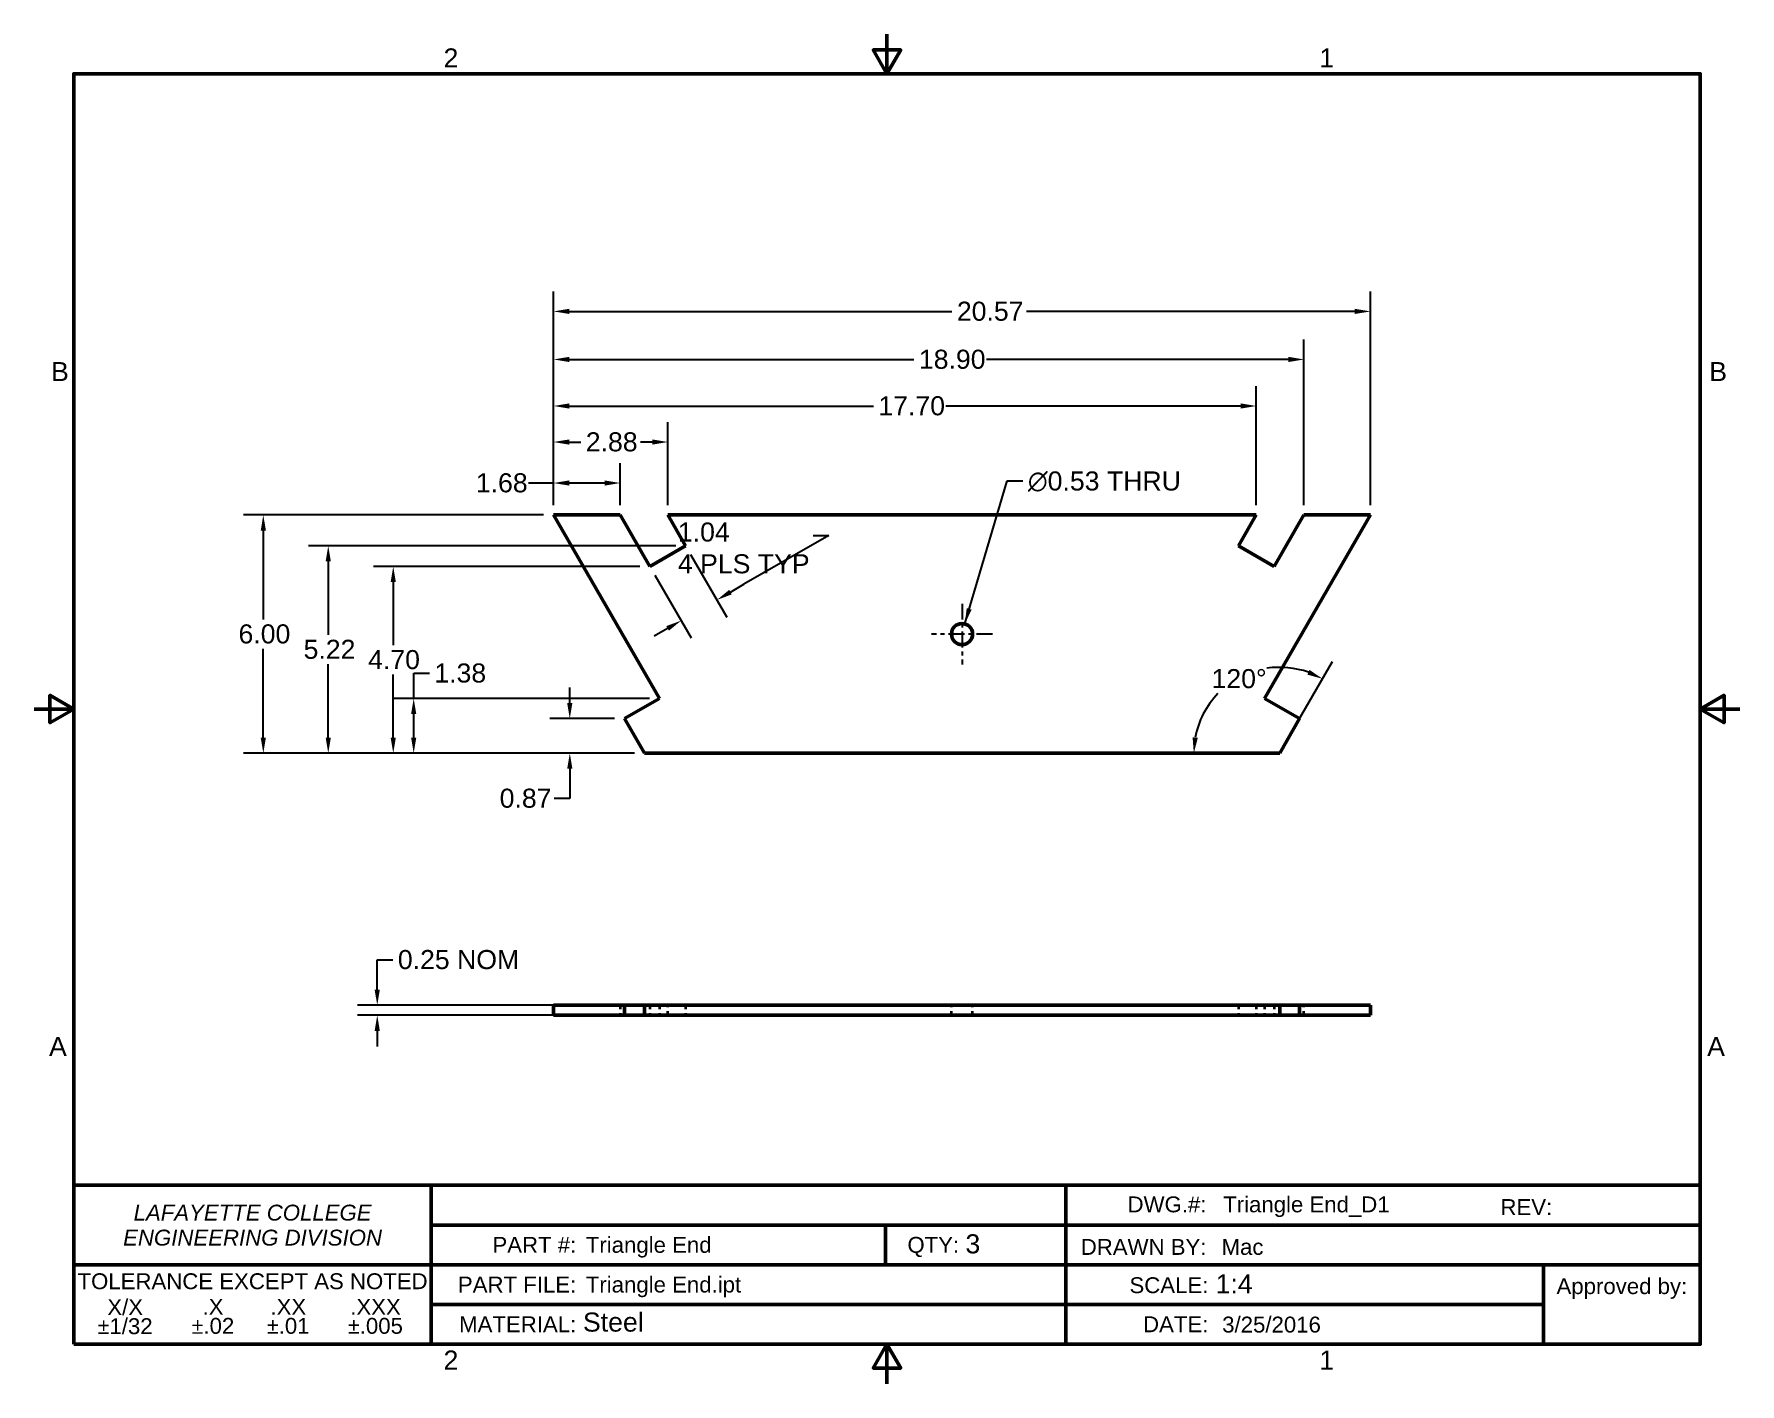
# Model space of a CAD drawing. Header units: inches. Extents: x 0.5 to 43.5, y 0 to 34.
import ezdxf
from ezdxf.enums import TextEntityAlignment as Align

# ---------------------------------------------------------------- set-up
doc = ezdxf.new("R2010")
doc.units = ezdxf.units.IN
doc.header["$LTSCALE"] = 4
doc.header["$MEASUREMENT"] = 0
doc.linetypes.add('CHAIN', pattern=[0.7087, 0.4724, -0.0591, 0.1181, -0.0591])
doc.linetypes.add('DASHED', pattern=[0.2067, 0.1654, -0.0413])
for name, color, linetype, lineweight in [('Border_0', 7, 'Continuous', 50), ('Border_2', 7, 'Continuous', 50), ('Center Mark(ANSI)', 7, 'Continuous', 25), ('Dimensions(ANSI)', 7, 'Continuous', 25), ('Hidden Edges(ANSI)', 7, 'DASHED', 35), ('Sketch Geometry(ANSI)', 7, 'Continuous', 50), ('Symbols(ANSI)', 7, 'Continuous', 25), ('Visible Edges(ANSI)', 7, 'Continuous', 50)]:
    doc.layers.add(name, color=color, linetype=linetype, lineweight=lineweight)
doc.styles.add('Border_1', font='arial.ttf')
doc.styles.add('DEFAULT-ANSI', font='arial.ttf')
doc.styles.add('DEFAULT-ANSI~0', font='arial.ttf')
doc.styles.add('Text Style6', font='arial.ttf')
doc.dimstyles.new('DEFAULT-ANSI', dxfattribs={"dimscale": 4, "dimtxt": 0.12, "dimasz": 0.098425, "dimexe": 0.125, "dimexo": 0.0625, "dimgap": 0.031496, "dimtad": 0, "dimtih": 1, "dimtoh": 1, "dimrnd": 1e-08, "dimzin": 0, "dimdsep": 46, "dimtxsty": 'DEFAULT-ANSI~0', "dimcen": 0.09, "dimdle": 0.393701, "dimclrd": 256, "dimclre": 256, "dimclrt": 256, "dimadec": 0, "dimazin": 0, "dimtfac": 1, "dimtofl": 0, "dimtmove": 0, "dimatfit": 3, "dimfxl": 1, "dimtolj": 1, "dimtzin": 0, "dimlwd": 25, "dimlwe": 25, "dimarcsym": 0})
doc.dimstyles.new('DEFAULT-ANSI$7', dxfattribs={"dimscale": 4, "dimtxt": 0.12, "dimasz": 0.098425, "dimexe": 0.125, "dimexo": 0.0625, "dimgap": 0.031496, "dimtad": 0, "dimtih": 1, "dimtoh": 1, "dimrnd": 1e-08, "dimzin": 0, "dimdsep": 46, "dimtxsty": 'DEFAULT-ANSI~0', "dimcen": 0.09, "dimdle": 0.393701, "dimclrd": 7, "dimclre": 256, "dimclrt": 256, "dimadec": 0, "dimazin": 0, "dimtfac": 1, "dimtofl": 0, "dimtmove": 0, "dimatfit": 3, "dimfxl": 1, "dimtolj": 1, "dimtzin": 0, "dimlwd": 25, "dimlwe": 25, "dimarcsym": 0})

# ---------------------------------------------------------------- blocks, each defined once
blk = doc.blocks.new('Borders Default Border')
at = {"layer": 'Border_0', "flags": 128}
for points in [[(5.5, 8.5), (5.5, 8.25), (5.413, 8.4), (5.587, 8.4), (5.5, 8.25)], [(0.38, 0.25), (0.38, 8.25), (10.62, 8.25), (10.62, 0.25), (0.38, 0.25)], [(0.13, 4.25), (0.38, 4.25), (0.23, 4.337), (0.23, 4.163), (0.38, 4.25)], [(10.87, 4.25), (10.62, 4.25), (10.77, 4.337), (10.77, 4.163), (10.62, 4.25)], [(5.5, 0), (5.5, 0.25), (5.413, 0.1), (5.587, 0.1), (5.5, 0.25)]]:
    blk.add_lwpolyline(points, dxfattribs=at)
at = {"layer": 'Border_2', "char_height": 0.12, "attachment_point": 7, "style": 'Border_1'}
for s, insert in [('2', (2.708, 8.29)), ('1', (8.222, 8.29)), ('B', (0.237, 6.315)), ('B', (10.677, 6.315)), ('A', (0.224, 2.065)), ('A', (10.664, 2.065)), ('2', (2.708, 0.09)), ('1', (8.222, 0.09))]:
    blk.add_mtext(s, dxfattribs=dict(at, insert=insert))
blk = doc.blocks.new('Title Blocks Lafayette Title F15')
at = {"layer": 'Sketch Geometry(ANSI)'}
for p, q in [((0.539, 6.703), (10.779, 6.703)), ((0.539, 5.703), (0.539, 6.703)), ((2.789, 6.703), (2.789, 5.703)), ((6.784, 6.703), (6.784, 5.703)), ((10.779, 6.703), (10.779, 5.703)), ((2.789, 6.453), (10.779, 6.453)), ((5.65, 6.453), (5.65, 6.203)), ((0.539, 6.203), (2.789, 6.203)), ((2.789, 6.203), (10.779, 6.203)), ((9.792, 6.203), (9.792, 5.703)), ((2.789, 5.953), (9.779, 5.953)), ((10.779, 5.703), (0.539, 5.703))]:
    blk.add_line(p, q, dxfattribs=at)
at = {"layer": 'Symbols(ANSI)', "color": 179, "true_color": 0x262659, "char_height": 0.1, "attachment_point": 2, "style": 'DEFAULT-ANSI'}
for s, insert, line_spacing_factor in [('\\fArial|b0|i1;\\H0.1000;LAFAYETTE COLLEGE\\PENGINEERING DIVISION', (1.664, 6.581), 0.944221), ('\\fArial|b0|i0;\\H0.1000;.X\\P\\fAIGDT|b0|i0;\\H0.1000;`\\fArial|b0|i0;\\H0.1000;.02', (1.415, 5.988), 0.720473), ('\\fArial|b0|i0;\\H0.1000;.XX\\P\\fAIGDT|b0|i0;\\H0.1000;`\\fArial|b0|i0;\\H0.1000;.01', (1.889, 5.988), 0.72), ('\\fArial|b0|i0;\\H0.1000;.XXX\\P\\fAIGDT|b0|i0;\\H0.1000;`\\fArial|b0|i0;\\H0.1000;.005', (2.438, 5.988), 0.72)]:
    blk.add_mtext(s, dxfattribs=dict(at, insert=insert, line_spacing_factor=line_spacing_factor))
at = {"layer": 'Symbols(ANSI)', "color": 179, "true_color": 0x262659, "char_height": 0.1, "style": 'DEFAULT-ANSI'}
for s, insert, attachment_point in [('\\fArial|b0|i0;\\H0.1000;DWG.#:', (7.67, 6.633), 3), ('\\fArial|b0|i0;\\H0.1000;REV:', (9.521, 6.616), 1), ('\\fArial|b0|i0;\\H0.1000;PART #:', (3.702, 6.378), 3), ('\\fArial|b0|i0;\\H0.1000;DRAWN BY:', (7.67, 6.365), 3), ('\\fArial|b0|i0;\\H0.1000;TOLERANCE EXCEPT AS NOTED', (1.664, 6.149), 2), ('\\fArial|b0|i0;\\H0.1000;PART FILE:', (3.702, 6.128), 3), ('\\fArial|b0|i0;\\H0.1000;SCALE:', (7.682, 6.124), 3), ('\\fArial|b0|i0;\\H0.1000;Approved by:', (9.874, 6.118), 1), ('\\fArial|b0|i0;\\H0.1000;MATERIAL:', (3.702, 5.878), 3), ('\\fArial|b0|i0;\\H0.1000;DATE:', (7.682, 5.878), 3)]:
    blk.add_mtext(s, dxfattribs=dict(at, insert=insert, attachment_point=attachment_point))
at = {"layer": 'Symbols(ANSI)', "color": 179, "true_color": 0x262659, "char_height": 0.1, "attachment_point": 1, "style": 'DEFAULT-ANSI'}
for s, insert, width in [('\\fArial|b0|i0;\\H0.1000;Triangle End_D1', (7.775, 6.633), 3.19525), ('\\fArial|b0|i0;\\H0.1000;QTY:', (5.787, 6.378), 0.32607)]:
    blk.add_mtext(s, dxfattribs=dict(at, insert=insert, width=width))
at = {"layer": 'Symbols(ANSI)', "color": 179, "true_color": 0x262659, "insert": (0.862, 5.986), "char_height": 0.1, "width": 0.59266, "attachment_point": 2, "line_spacing_factor": 0.720473, "style": 'DEFAULT-ANSI'}
blk.add_mtext('\\fArial|b0|i0;\\H0.1000;X/X\\P\\fAIGDT|b0|i0;\\H0.1000;`\\fArial|b0|i0;\\H0.1000;1/32', dxfattribs=at)
at = {"layer": 'Symbols(ANSI)', "color": 179, "true_color": 0x262659, "style": 'DEFAULT-ANSI'}
blk.add_attdef('DESCRIPTION', text='', height=0.12, dxfattribs=at).set_placement((4.786, 6.633), align=Align.TOP_CENTER)
at = {"layer": 'Symbols(ANSI)', "color": 179, "true_color": 0x262659, "style": 'Text Style6'}
for tag, p in [('REVISION_NUMBER', (9.921, 6.617)), ('Quantity', (6.202, 6.378)), ('MATERIAL_SIZE', (3.765, 5.878))]:
    blk.add_attdef(tag, text='', height=0.1, dxfattribs=at).set_placement(p, align=Align.TOP_LEFT)
for tag, p in [('PART_NUMBER_001', (3.762, 6.278)), ('AUTHOR_001', (7.765, 6.265)), ('FILENAME_001', (3.762, 6.028)), ('CREATION_DATE_001', (7.769, 5.776))]:
    blk.add_attdef(tag, p, '', height=0.1, dxfattribs=at)
blk = doc.blocks.new('*D8')
at = {"layer": 'Defpoints', "color": 0, "linetype": 'Continuous', "transparency": 16777216}
for p in [(15.89, 9.536), (9.162, 9.286), (15.89, 9.286)]:
    blk.add_point(p, dxfattribs=at)
at = {"layer": 'Dimensions(ANSI)', "color": 250, "linetype": 'Continuous', "lineweight": 25, "true_color": 0x3f3f3f, "transparency": 16777216}
for p, q in [((9.162, 9.93), (9.162, 10.68)), ((9.162, 10.68), (9.555, 10.68)), ((15.64, 9.536), (8.662, 9.536)), ((15.64, 9.286), (8.662, 9.286)), ((9.162, 8.892), (9.162, 8.499))]:
    blk.add_line(p, q, dxfattribs=at)
at = {"layer": 'Dimensions(ANSI)', "color": 250, "linetype": 'Continuous', "true_color": 0x3f3f3f, "transparency": 16777216}
for points in [[(9.096, 9.93), (9.227, 9.93), (9.162, 9.536)], [(9.096, 8.892), (9.227, 8.892), (9.162, 9.286)]]:
    blk.add_solid(points, dxfattribs=at)
at = {"layer": 'Dimensions(ANSI)', "color": 250, "linetype": 'Continuous', "lineweight": 25, "true_color": 0x3f3f3f, "transparency": 16777216, "insert": (9.681, 10.929), "char_height": 0.48, "attachment_point": 1, "style": 'DEFAULT-ANSI~0'}
blk.add_mtext('\\A1;0.25 NOM', dxfattribs=at)
blk = doc.blocks.new('*D9')
at = {"layer": 'Defpoints', "color": 0, "linetype": 'Continuous', "transparency": 16777216}
for p in [(14.011, 16.757), (15.388, 16.757), (15.89, 15.887)]:
    blk.add_point(p, dxfattribs=at)
at = {"layer": 'Dimensions(ANSI)', "color": 250, "linetype": 'Continuous', "lineweight": 25, "true_color": 0x3f3f3f, "transparency": 16777216}
for p, q in [((14.011, 17.15), (14.011, 17.544)), ((15.138, 16.757), (13.511, 16.757)), ((15.64, 15.887), (13.511, 15.887)), ((14.011, 15.493), (14.011, 14.748)), ((14.011, 14.748), (13.617, 14.748))]:
    blk.add_line(p, q, dxfattribs=at)
at = {"layer": 'Dimensions(ANSI)', "color": 250, "linetype": 'Continuous', "true_color": 0x3f3f3f, "transparency": 16777216}
for points in [[(13.945, 17.15), (14.077, 17.15), (14.011, 16.757)], [(13.945, 15.493), (14.077, 15.493), (14.011, 15.887)]]:
    blk.add_solid(points, dxfattribs=at)
at = {"layer": 'Dimensions(ANSI)', "color": 250, "linetype": 'Continuous', "lineweight": 25, "true_color": 0x3f3f3f, "transparency": 16777216, "insert": (12.245, 14.993), "char_height": 0.48, "attachment_point": 1, "style": 'DEFAULT-ANSI~0'}
blk.add_mtext('\\A1;0.87', dxfattribs=at)
blk = doc.blocks.new('*D10')
at = {"layer": 'Defpoints', "color": 0, "linetype": 'Continuous', "transparency": 16777216}
for p in [(10.08, 17.267), (16.271, 17.267), (15.89, 15.887)]:
    blk.add_point(p, dxfattribs=at)
at = {"layer": 'Dimensions(ANSI)', "color": 250, "linetype": 'Continuous', "lineweight": 25, "true_color": 0x3f3f3f, "transparency": 16777216}
for p, q in [((10.08, 17.267), (10.08, 17.902)), ((10.08, 17.902), (10.474, 17.902)), ((16.021, 17.267), (9.58, 17.267)), ((10.08, 16.281), (10.08, 16.873)), ((15.64, 15.887), (9.58, 15.887))]:
    blk.add_line(p, q, dxfattribs=at)
at = {"layer": 'Dimensions(ANSI)', "color": 250, "linetype": 'Continuous', "true_color": 0x3f3f3f, "transparency": 16777216}
for points in [[(10.014, 16.873), (10.145, 16.873), (10.08, 17.267)], [(10.014, 16.281), (10.145, 16.281), (10.08, 15.887)]]:
    blk.add_solid(points, dxfattribs=at)
at = {"layer": 'Dimensions(ANSI)', "color": 250, "linetype": 'Continuous', "lineweight": 25, "true_color": 0x3f3f3f, "transparency": 16777216, "insert": (10.6, 18.147), "char_height": 0.48, "attachment_point": 1, "style": 'DEFAULT-ANSI~0'}
blk.add_mtext('\\A1;1.38', dxfattribs=at)
blk = doc.blocks.new('*D11')
at = {"layer": 'Defpoints', "color": 0, "linetype": 'Continuous', "transparency": 16777216}
for p in [(9.565, 20.591), (16.028, 20.591), (15.89, 15.887)]:
    blk.add_point(p, dxfattribs=at)
at = {"layer": 'Dimensions(ANSI)', "color": 250, "linetype": 'Continuous', "lineweight": 25, "true_color": 0x3f3f3f, "transparency": 16777216}
for p, q in [((15.778, 20.591), (9.065, 20.591)), ((9.565, 20.197), (9.565, 18.61)), ((9.565, 16.281), (9.565, 17.868)), ((15.64, 15.887), (9.065, 15.887))]:
    blk.add_line(p, q, dxfattribs=at)
at = {"layer": 'Dimensions(ANSI)', "color": 250, "linetype": 'Continuous', "true_color": 0x3f3f3f, "transparency": 16777216}
for points in [[(9.499, 20.197), (9.63, 20.197), (9.565, 20.591)], [(9.499, 16.281), (9.63, 16.281), (9.565, 15.887)]]:
    blk.add_solid(points, dxfattribs=at)
at = {"layer": 'Dimensions(ANSI)', "color": 250, "linetype": 'Continuous', "lineweight": 25, "true_color": 0x3f3f3f, "transparency": 16777216, "insert": (8.932, 18.484), "char_height": 0.48, "attachment_point": 1, "style": 'DEFAULT-ANSI~0'}
blk.add_mtext('\\A1;4.70', dxfattribs=at)
blk = doc.blocks.new('*D12')
at = {"layer": 'Defpoints', "color": 0, "linetype": 'Continuous', "transparency": 16777216}
for p in [(7.928, 21.111), (16.929, 21.111), (15.89, 15.887)]:
    blk.add_point(p, dxfattribs=at)
at = {"layer": 'Dimensions(ANSI)', "color": 250, "linetype": 'Continuous', "lineweight": 25, "true_color": 0x3f3f3f, "transparency": 16777216}
for p, q in [((16.679, 21.111), (7.428, 21.111)), ((7.928, 20.717), (7.928, 18.87)), ((7.928, 16.281), (7.928, 18.128)), ((15.64, 15.887), (7.428, 15.887))]:
    blk.add_line(p, q, dxfattribs=at)
at = {"layer": 'Dimensions(ANSI)', "color": 250, "linetype": 'Continuous', "true_color": 0x3f3f3f, "transparency": 16777216}
for points in [[(7.863, 20.717), (7.994, 20.717), (7.928, 21.111)], [(7.863, 16.281), (7.994, 16.281), (7.928, 15.887)]]:
    blk.add_solid(points, dxfattribs=at)
at = {"layer": 'Dimensions(ANSI)', "color": 250, "linetype": 'Continuous', "lineweight": 25, "true_color": 0x3f3f3f, "transparency": 16777216, "insert": (7.307, 18.744), "char_height": 0.48, "attachment_point": 1, "style": 'DEFAULT-ANSI~0'}
blk.add_mtext('\\A1;5.22', dxfattribs=at)
blk = doc.blocks.new('*D13')
at = {"layer": 'Defpoints', "color": 0, "linetype": 'Continuous', "transparency": 16777216}
for p in [(6.292, 21.887), (13.603, 21.887), (15.89, 15.887)]:
    blk.add_point(p, dxfattribs=at)
at = {"layer": 'Dimensions(ANSI)', "color": 250, "linetype": 'Continuous', "lineweight": 25, "true_color": 0x3f3f3f, "transparency": 16777216}
for p, q in [((13.353, 21.887), (5.792, 21.887)), ((6.292, 21.493), (6.292, 19.258)), ((6.292, 16.281), (6.292, 18.516)), ((15.64, 15.887), (5.792, 15.887))]:
    blk.add_line(p, q, dxfattribs=at)
at = {"layer": 'Dimensions(ANSI)', "color": 250, "linetype": 'Continuous', "true_color": 0x3f3f3f, "transparency": 16777216}
for points in [[(6.227, 21.493), (6.358, 21.493), (6.292, 21.887)], [(6.227, 16.281), (6.358, 16.281), (6.292, 15.887)]]:
    blk.add_solid(points, dxfattribs=at)
at = {"layer": 'Dimensions(ANSI)', "color": 250, "linetype": 'Continuous', "lineweight": 25, "true_color": 0x3f3f3f, "transparency": 16777216, "insert": (5.668, 19.132), "char_height": 0.48, "attachment_point": 1, "style": 'DEFAULT-ANSI~0'}
blk.add_mtext('\\A1;6.00', dxfattribs=at)
blk = doc.blocks.new('*D14')
at = {"layer": 'Defpoints', "color": 0, "linetype": 'Continuous', "transparency": 16777216}
for p in [(31.514, 18.017), (32.015, 16.104), (15.89, 15.887), (31.89, 15.887)]:
    blk.add_point(p, dxfattribs=at)
at = {"layer": 'Dimensions(ANSI)', "color": 250, "linetype": 'Continuous', "lineweight": 25, "true_color": 0x3f3f3f, "transparency": 16777216}
blk.add_line((32.14, 16.32), (33.221, 18.193), dxfattribs=at)
for start, end in [(70.4433, 98.5293), (136.0145, 169.5567)]:
    blk.add_arc((31.89, 15.887), 2.163, start, end, dxfattribs=at)
at = {"layer": 'Dimensions(ANSI)', "color": 250, "linetype": 'Continuous', "true_color": 0x3f3f3f, "transparency": 16777216}
for points in [[(32.641, 17.985), (32.586, 17.866), (32.971, 17.76)], [(29.828, 16.273), (29.697, 16.285), (29.727, 15.887)]]:
    blk.add_solid(points, dxfattribs=at)
at = {"layer": 'Dimensions(ANSI)', "color": 250, "linetype": 'Continuous', "lineweight": 25, "true_color": 0x3f3f3f, "transparency": 16777216, "insert": (30.174, 18.005), "char_height": 0.48, "attachment_point": 1, "style": 'DEFAULT-ANSI~0'}
blk.add_mtext('\\A1;120°', dxfattribs=at)
blk = doc.blocks.new('*D15')
at = {"layer": 'Defpoints', "color": 0, "linetype": 'Continuous', "transparency": 16777216}
for p in [(16.929, 21.111), (16.028, 20.591), (16.816, 19.227)]:
    blk.add_point(p, dxfattribs=at)
at = {"layer": 'Dimensions(ANSI)', "color": 250, "linetype": 'Continuous', "lineweight": 25, "true_color": 0x3f3f3f, "transparency": 16777216}
for p, q in [((20.533, 21.373), (18.398, 20.141)), ((20.14, 21.373), (20.533, 21.373)), ((17.054, 20.894), (17.967, 19.314)), ((16.153, 20.374), (17.066, 18.794)), ((18.057, 19.944), (18.398, 20.141)), ((16.475, 19.03), (16.134, 18.833))]:
    blk.add_line(p, q, dxfattribs=at)
at = {"layer": 'Dimensions(ANSI)', "color": 250, "linetype": 'Continuous', "true_color": 0x3f3f3f, "transparency": 16777216}
for points in [[(18.025, 20.001), (18.09, 19.887), (17.717, 19.747)], [(16.442, 19.087), (16.508, 18.973), (16.816, 19.227)]]:
    blk.add_solid(points, dxfattribs=at)
at = {"layer": 'Dimensions(ANSI)', "color": 250, "linetype": 'Continuous', "lineweight": 25, "true_color": 0x3f3f3f, "transparency": 16777216, "insert": (16.734, 21.698), "char_height": 0.48, "attachment_point": 1, "style": 'DEFAULT-ANSI~0'}
blk.add_mtext('\\A1;1.04\\P4 PLS TYP', dxfattribs=at)
blk = doc.blocks.new('*D16')
at = {"layer": 'Defpoints', "color": 0, "linetype": 'Continuous', "transparency": 16777216}
for p in [(15.28, 22.692), (13.603, 21.887), (15.28, 21.887)]:
    blk.add_point(p, dxfattribs=at)
at = {"layer": 'Dimensions(ANSI)', "color": 250, "linetype": 'Continuous', "lineweight": 25, "true_color": 0x3f3f3f, "transparency": 16777216}
for p, q in [((13.603, 22.137), (13.603, 23.192)), ((15.28, 22.137), (15.28, 23.192)), ((13.603, 22.692), (12.974, 22.692)), ((14.886, 22.692), (13.997, 22.692))]:
    blk.add_line(p, q, dxfattribs=at)
at = {"layer": 'Dimensions(ANSI)', "color": 250, "linetype": 'Continuous', "true_color": 0x3f3f3f, "transparency": 16777216}
for points in [[(13.997, 22.758), (13.997, 22.627), (13.603, 22.692)], [(14.886, 22.758), (14.886, 22.627), (15.28, 22.692)]]:
    blk.add_solid(points, dxfattribs=at)
at = {"layer": 'Dimensions(ANSI)', "color": 250, "linetype": 'Continuous', "lineweight": 25, "true_color": 0x3f3f3f, "transparency": 16777216, "insert": (11.645, 22.938), "char_height": 0.48, "attachment_point": 1, "style": 'DEFAULT-ANSI~0'}
blk.add_mtext('\\A1;1.68', dxfattribs=at)
blk = doc.blocks.new('*D17')
at = {"layer": 'Defpoints', "color": 0, "linetype": 'Continuous', "transparency": 16777216}
for p in [(16.481, 23.725), (13.603, 21.887), (16.481, 21.887)]:
    blk.add_point(p, dxfattribs=at)
at = {"layer": 'Dimensions(ANSI)', "color": 250, "linetype": 'Continuous', "lineweight": 25, "true_color": 0x3f3f3f, "transparency": 16777216}
for p, q in [((13.603, 22.137), (13.603, 24.225)), ((16.481, 22.137), (16.481, 24.225)), ((13.997, 23.725), (14.288, 23.725)), ((16.087, 23.725), (15.796, 23.725))]:
    blk.add_line(p, q, dxfattribs=at)
at = {"layer": 'Dimensions(ANSI)', "color": 250, "linetype": 'Continuous', "true_color": 0x3f3f3f, "transparency": 16777216}
for points in [[(13.997, 23.79), (13.997, 23.659), (13.603, 23.725)], [(16.087, 23.79), (16.087, 23.659), (16.481, 23.725)]]:
    blk.add_solid(points, dxfattribs=at)
at = {"layer": 'Dimensions(ANSI)', "color": 250, "linetype": 'Continuous', "lineweight": 25, "true_color": 0x3f3f3f, "transparency": 16777216, "insert": (14.414, 23.97), "char_height": 0.48, "attachment_point": 1, "style": 'DEFAULT-ANSI~0'}
blk.add_mtext('\\A1;2.88', dxfattribs=at)
blk = doc.blocks.new('*D18')
at = {"layer": 'Defpoints', "color": 0, "linetype": 'Continuous', "transparency": 16777216}
for p in [(31.299, 24.632), (13.603, 21.887), (31.299, 21.887)]:
    blk.add_point(p, dxfattribs=at)
at = {"layer": 'Dimensions(ANSI)', "color": 250, "linetype": 'Continuous', "lineweight": 25, "true_color": 0x3f3f3f, "transparency": 16777216}
for p, q in [((13.603, 22.137), (13.603, 25.132)), ((31.299, 22.137), (31.299, 25.132)), ((13.997, 24.632), (21.657, 24.632)), ((30.905, 24.632), (23.482, 24.632))]:
    blk.add_line(p, q, dxfattribs=at)
at = {"layer": 'Dimensions(ANSI)', "color": 250, "linetype": 'Continuous', "true_color": 0x3f3f3f, "transparency": 16777216}
for points in [[(13.997, 24.698), (13.997, 24.567), (13.603, 24.632)], [(30.905, 24.698), (30.905, 24.567), (31.299, 24.632)]]:
    blk.add_solid(points, dxfattribs=at)
at = {"layer": 'Dimensions(ANSI)', "color": 250, "linetype": 'Continuous', "lineweight": 25, "true_color": 0x3f3f3f, "transparency": 16777216, "insert": (21.783, 24.878), "char_height": 0.48, "attachment_point": 1, "style": 'DEFAULT-ANSI~0'}
blk.add_mtext('\\A1;17.70', dxfattribs=at)
blk = doc.blocks.new('*D19')
at = {"layer": 'Defpoints', "color": 0, "linetype": 'Continuous', "transparency": 16777216}
for p in [(32.499, 25.805), (13.603, 21.887), (32.499, 21.887)]:
    blk.add_point(p, dxfattribs=at)
at = {"layer": 'Dimensions(ANSI)', "color": 250, "linetype": 'Continuous', "lineweight": 25, "true_color": 0x3f3f3f, "transparency": 16777216}
for p, q in [((13.603, 22.137), (13.603, 26.305)), ((32.499, 22.137), (32.499, 26.305)), ((13.997, 25.805), (22.678, 25.805)), ((32.106, 25.805), (24.503, 25.805))]:
    blk.add_line(p, q, dxfattribs=at)
at = {"layer": 'Dimensions(ANSI)', "color": 250, "linetype": 'Continuous', "true_color": 0x3f3f3f, "transparency": 16777216}
for points in [[(13.997, 25.871), (13.997, 25.739), (13.603, 25.805)], [(32.106, 25.871), (32.106, 25.739), (32.499, 25.805)]]:
    blk.add_solid(points, dxfattribs=at)
at = {"layer": 'Dimensions(ANSI)', "color": 250, "linetype": 'Continuous', "lineweight": 25, "true_color": 0x3f3f3f, "transparency": 16777216, "insert": (22.804, 26.05), "char_height": 0.48, "attachment_point": 1, "style": 'DEFAULT-ANSI~0'}
blk.add_mtext('\\A1;18.90', dxfattribs=at)
blk = doc.blocks.new('*D20')
at = {"layer": 'Defpoints', "color": 0, "linetype": 'Continuous', "transparency": 16777216}
for p in [(34.176, 27.015), (13.603, 21.887), (34.176, 21.887)]:
    blk.add_point(p, dxfattribs=at)
at = {"layer": 'Dimensions(ANSI)', "color": 250, "linetype": 'Continuous', "lineweight": 25, "true_color": 0x3f3f3f, "transparency": 16777216}
for p, q in [((13.603, 22.137), (13.603, 27.515)), ((34.176, 22.137), (34.176, 27.515)), ((13.997, 27.015), (23.634, 27.015)), ((33.782, 27.015), (25.514, 27.015))]:
    blk.add_line(p, q, dxfattribs=at)
at = {"layer": 'Dimensions(ANSI)', "color": 250, "linetype": 'Continuous', "true_color": 0x3f3f3f, "transparency": 16777216}
for points in [[(13.997, 27.081), (13.997, 26.95), (13.603, 27.015)], [(33.782, 27.081), (33.782, 26.95), (34.176, 27.015)]]:
    blk.add_solid(points, dxfattribs=at)
at = {"layer": 'Dimensions(ANSI)', "color": 250, "linetype": 'Continuous', "lineweight": 25, "true_color": 0x3f3f3f, "transparency": 16777216, "insert": (23.76, 27.26), "char_height": 0.48, "attachment_point": 1, "style": 'DEFAULT-ANSI~0'}
blk.add_mtext('\\A1;20.57', dxfattribs=at)

msp = doc.modelspace()

# ---------------------------------------------------------------- linework, layer by layer
at = {"layer": 'Center Mark(ANSI)', "linetype": 'CHAIN', "ltscale": 0.212774}
for p, q in [((23.89, 19.653), (23.89, 18.121)), ((24.656, 18.887), (23.123, 18.887))]:
    msp.add_line(p, q, dxfattribs=at)
at = {"layer": 'Hidden Edges(ANSI)', "ltscale": 0.118944}
for p, q in [((15.28, 9.536), (15.28, 9.286)), ((16.028, 9.536), (16.028, 9.286)), ((16.271, 9.536), (16.271, 9.286)), ((16.481, 9.286), (16.481, 9.536)), ((16.929, 9.536), (16.929, 9.286)), ((23.624, 9.286), (23.624, 9.536)), ((24.155, 9.286), (24.155, 9.536)), ((30.85, 9.536), (30.85, 9.286)), ((31.299, 9.536), (31.299, 9.286)), ((31.508, 9.536), (31.508, 9.286)), ((31.751, 9.536), (31.751, 9.286)), ((32.499, 9.286), (32.499, 9.536))]:
    msp.add_line(p, q, dxfattribs=at)
at = {"layer": 'Visible Edges(ANSI)'}
for p, q in [((13.603, 21.887), (16.271, 17.267)), ((15.28, 21.887), (13.603, 21.887)), ((16.028, 20.591), (15.28, 21.887)), ((16.481, 21.887), (16.929, 21.111)), ((31.299, 21.887), (16.481, 21.887)), ((30.85, 21.111), (31.299, 21.887)), ((31.508, 17.267), (34.176, 21.887)), ((32.499, 21.887), (31.751, 20.591)), ((34.176, 21.887), (32.499, 21.887)), ((16.929, 21.111), (16.028, 20.591)), ((31.751, 20.591), (30.85, 21.111)), ((16.271, 17.267), (15.388, 16.757)), ((32.392, 16.757), (31.508, 17.267)), ((15.388, 16.757), (15.89, 15.887)), ((31.89, 15.887), (32.392, 16.757)), ((15.89, 15.887), (31.89, 15.887)), ((13.603, 9.536), (15.388, 9.536)), ((13.603, 9.286), (13.603, 9.536)), ((15.388, 9.536), (15.388, 9.286)), ((15.388, 9.536), (15.89, 9.536)), ((15.89, 9.536), (31.89, 9.536)), ((15.89, 9.286), (15.89, 9.536)), ((31.89, 9.536), (32.392, 9.536)), ((31.89, 9.286), (31.89, 9.536)), ((32.392, 9.536), (34.176, 9.536)), ((32.392, 9.286), (32.392, 9.536)), ((34.176, 9.536), (34.176, 9.286)), ((15.388, 9.286), (13.603, 9.286)), ((15.388, 9.286), (15.89, 9.286)), ((15.89, 9.286), (31.89, 9.286)), ((31.89, 9.286), (32.392, 9.286)), ((34.176, 9.286), (32.392, 9.286))]:
    msp.add_line(p, q, dxfattribs=at)
msp.add_circle((23.89, 18.887), 0.266, dxfattribs=at)

# ---------------------------------------------------------------- block references
at = {"xscale": 4, "yscale": 4, "zscale": 4}
msp.add_blockref('Borders Default Border', (0, 0), dxfattribs=at)
msp.add_blockref('Title Blocks Lafayette Title F15', (-0.634, -21.81), dxfattribs=at).add_auto_attribs({'FILENAME_001': 'Triangle End.ipt', 'PART_NUMBER_001': 'Triangle End', 'AUTHOR_001': 'Mac', 'CREATION_DATE_001': '3/25/2016'})

# ---------------------------------------------------------------- texts
at = {"layer": 'Symbols(ANSI)', "color": 250, "true_color": 0x3f3f3f, "insert": (25.549, 22.984), "char_height": 0.48031, "width": 3.93284, "attachment_point": 1, "line_spacing_factor": 0.53375, "style": 'DEFAULT-ANSI~0'}
msp.add_mtext('{\\fAIGDT|b0|i0;\\H0.4800;n\\fArial|b0|i0;\\H0.4803;0.53 THRU}', dxfattribs=at)
at = {"layer": 'Symbols(ANSI)', "color": 179, "true_color": 0x262659, "insert": (23.976, 3.768), "char_height": 0.4803, "attachment_point": 1, "style": 'DEFAULT-ANSI'}
msp.add_mtext('{3}', dxfattribs=at)
at = {"layer": 'Symbols(ANSI)', "color": 179, "true_color": 0x262659, "char_height": 0.4803, "attachment_point": 1, "style": 'DEFAULT-ANSI'}
for s, insert, width in [('{1:4}', (30.276, 2.759), 0.93244), ('{Steel}', (14.343, 1.797), 1.52917)]:
    msp.add_mtext(s, dxfattribs=dict(at, insert=insert, width=width))

# ---------------------------------------------------------------- dimensions: what is measured, and where the dimension line sits
at = {"layer": 'Dimensions(ANSI)', "color": 250, "linetype": 'Continuous', "lineweight": 25, "true_color": 0x3f3f3f}
for base, p1, p2, angle, override, picture, middle in [((34.176, 27.015), (13.603, 21.887), (34.176, 21.887), 180, {"dimtih": 0, "dimtoh": 0, "dimdec": 2, "dimtp": 0, "dimtm": 0, "dimtdec": 2, "dimatfit": 1}, '*D20', (24.574, 27.015)), ((32.499, 25.805), (13.603, 21.887), (32.499, 21.887), 180, {"dimtih": 0, "dimtoh": 0, "dimdec": 2, "dimtp": 0, "dimtm": 0, "dimtdec": 2, "dimatfit": 1}, '*D19', (23.59, 25.805)), ((31.299, 24.632), (13.603, 21.887), (31.299, 21.887), 180, {"dimtih": 0, "dimtoh": 0, "dimdec": 2, "dimtp": 0, "dimtm": 0, "dimtdec": 2, "dimatfit": 1}, '*D18', (22.569, 24.632)), ((16.481, 23.725), (13.603, 21.887), (16.481, 21.887), 180, {"dimtih": 0, "dimtoh": 0, "dimdec": 2, "dimtp": 0, "dimtm": 0, "dimtdec": 2, "dimatfit": 1}, '*D17', (15.042, 23.725)), ((15.28, 22.692), (13.603, 21.887), (15.28, 21.887), 180, {"dimtih": 0, "dimtoh": 0, "dimdec": 2, "dimtp": 0, "dimtm": 0, "dimtdec": 2, "dimatfit": 2}, '*D16', (12.246, 22.692)), ((6.292, 21.887), (15.89, 15.887), (13.603, 21.887), 90, {"dimdec": 2, "dimtp": 0, "dimtm": 0, "dimtdec": 2, "dimatfit": 1}, '*D13', (6.292, 18.887)), ((7.928, 21.111), (15.89, 15.887), (16.929, 21.111), 90, {"dimdec": 2, "dimtp": 0, "dimtm": 0, "dimtdec": 2, "dimatfit": 1}, '*D12', (7.928, 18.499)), ((9.565, 20.591), (15.89, 15.887), (16.028, 20.591), 90, {"dimdec": 2, "dimtp": 0, "dimtm": 0, "dimtdec": 2, "dimatfit": 1}, '*D11', (9.565, 18.239)), ((10.08, 17.267), (15.89, 15.887), (16.271, 17.267), 90, {"dimdec": 2, "dimtp": 0, "dimtm": 0, "dimtdec": 2, "dimatfit": 2}, '*D10', (11.201, 17.902)), ((14.011, 16.757), (15.89, 15.887), (15.388, 16.757), 90, {"dimdec": 2, "dimtp": 0, "dimtm": 0, "dimtdec": 2, "dimatfit": 1}, '*D9', (12.868, 14.748))]:
    dim = msp.add_linear_dim(base=base, p1=p1, p2=p2, angle=angle, dimstyle='DEFAULT-ANSI', override=override, dxfattribs=at)
    dim.commit()
    dim.dimension.update_dxf_attribs({"geometry": picture, "text_midpoint": middle, "dimtype": 160})
for base, p1, p2, angle, text, override, picture, middle in [((16.816, 19.227), (16.929, 21.111), (16.028, 20.591), 30, '<>\\P4 PLS TYP', {"dimdec": 2, "dimtp": 0, "dimtm": 0, "dimtdec": 2, "dimtmove": 1, "dimatfit": 1, "dimtvp": -0.25}, '*D15', (20.5, 21.373)), ((9.162, 9.286), (15.89, 9.536), (15.89, 9.286), 270, '<> NOM', {"dimdec": 2, "dimtp": 0, "dimtm": 0, "dimtdec": 2, "dimatfit": 1}, '*D8', (11.17, 10.68))]:
    dim = msp.add_linear_dim(base=base, p1=p1, p2=p2, angle=angle, text=text, dimstyle='DEFAULT-ANSI', override=override, dxfattribs=at)
    dim.commit()
    dim.dimension.update_dxf_attribs({"geometry": picture, "text_midpoint": middle, "dimtype": 160})
dim = msp.add_angular_dim_3p(base=(31.514, 18.017), center=(31.89, 15.887), p1=(32.015, 16.104), p2=(15.89, 15.887), dimstyle='DEFAULT-ANSI', override={"dimse2": 1, "dimadec": 0, "dimtp": 0, "dimtm": 0, "dimtdec": 0}, dxfattribs=at)
dim.commit()
dim.dimension.update_dxf_attribs({"geometry": '*D14', "text_midpoint": (30.808, 17.76), "dimtype": 165})

# ---------------------------------------------------------------- leaders
at = {"layer": 'Symbols(ANSI)', "color": 7, "linetype": 'Continuous', "lineweight": 25, "annotation_type": 0, "has_hookline": 1, "hookline_direction": 0, "text_width": 3.82}
msp.add_leader([(23.958, 19.144), (25.029, 22.744), (25.423, 22.744)], dimstyle='DEFAULT-ANSI$7', override={"dimtad": 0}, dxfattribs=at)

doc.saveas('drawing.dxf')
